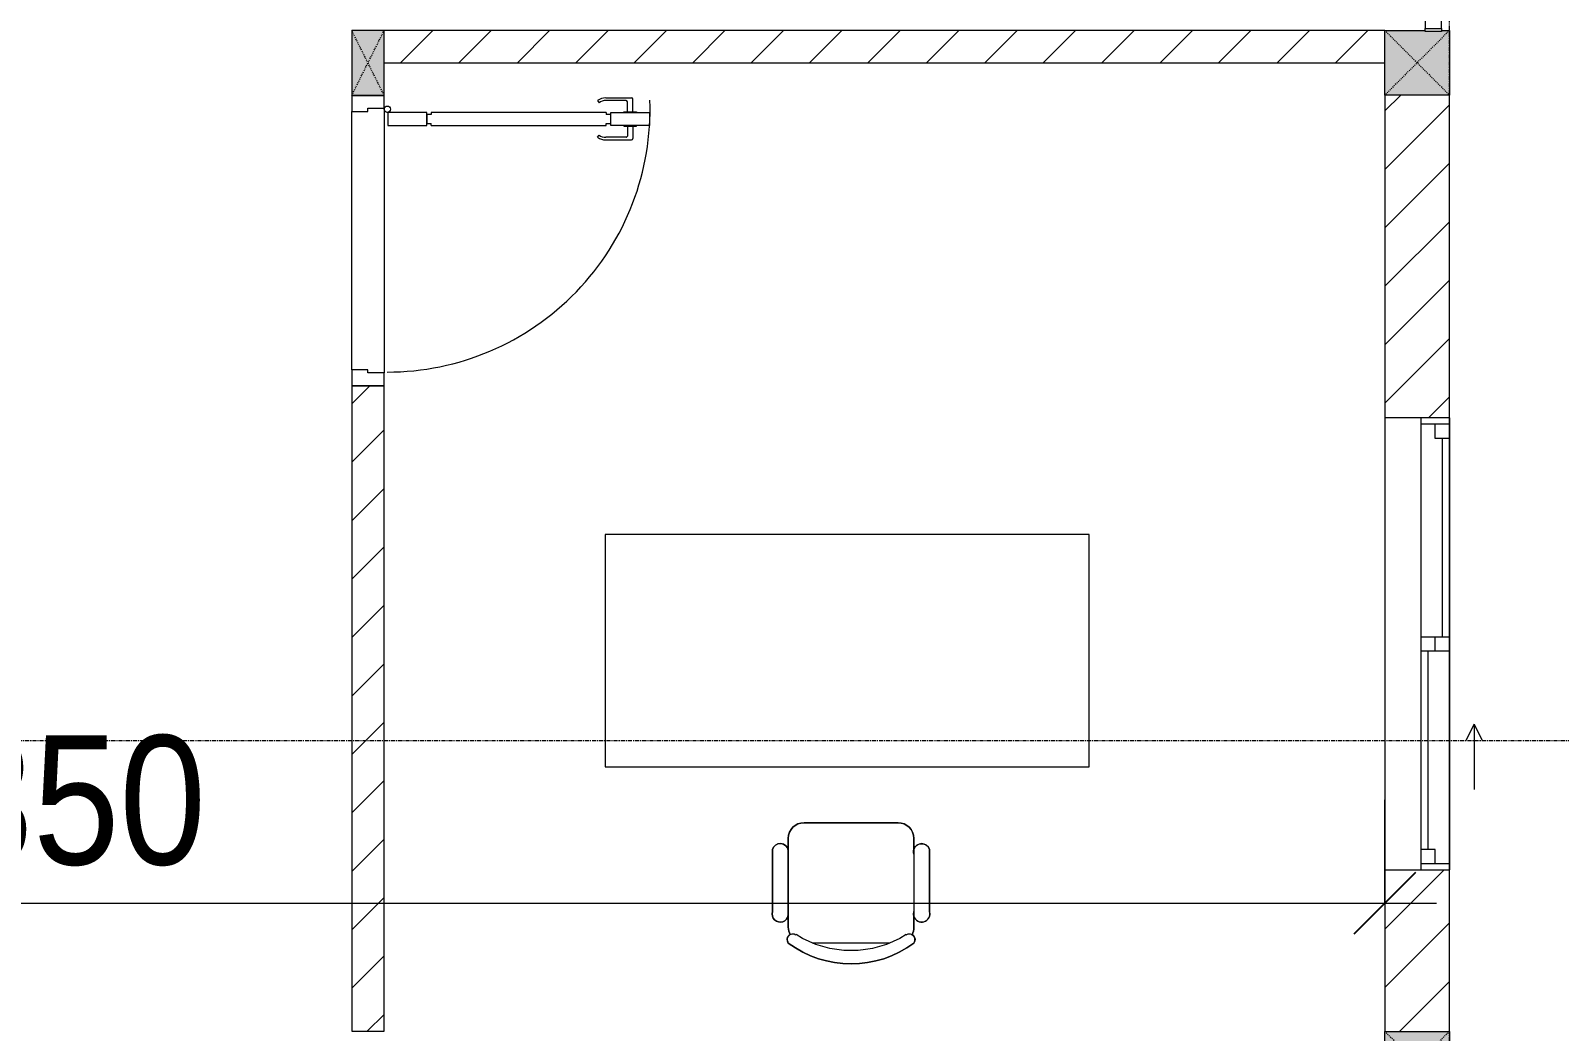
# Model space of a CAD drawing. Header units: millimetres. Extents: x 1591 to 239055, y -15958 to 83255.
# Drawn here: x 218737 to 223473, y 27537 to 30637 of the extents above; entities that cross this region are included whole.
import ezdxf

# ---------------------------------------------------------------- set-up
doc = ezdxf.new("R2010")
doc.units = ezdxf.units.MM
doc.linetypes.add('Dash', pattern=[6, 3, -3])
doc.linetypes.add('Grid Line', pattern=[22.225, 12.7, -3.175, 3.175, -3.175])
for name, color, linetype, lineweight in [('0-1', 250, 'Continuous', 5), ('A-ANNO-DIMS', 211, 'Continuous', 9), ('A-ANNO-DIMS-160', 211, 'Continuous', 9), ('A-DETL-GENF-1', 9, 'Continuous', 9), ('A-DOOR-1', 254, 'Continuous', 9), ('A-DOOR-2', 9, 'Continuous', 9), ('A-FLOR-2', 9, 'Continuous', 9), ('A-FLOR-HRAL', 11, 'Continuous', 9), ('A-GLAZ', 151, 'Continuous', 9), ('A-WALL-1', 253, 'Continuous', 18), ('A-WALL-2', 9, 'Continuous', 9), ('A-WALL-3', 113, 'Continuous', 18), ('A-WALL-PATT-1', 10, 'Continuous', 9), ('A-WALL-PATT-2', 111, 'Continuous', 9), ('I-FURN', 30, 'Continuous', 9), ('I-FURN-1', 254, 'Continuous', 9), ('S-COLS', 52, 'Continuous', 9), ('S-COLS-3', 254, 'Continuous', 9), ('S-COLS-4', 253, 'Continuous', 18), ('S-COLS-5', 52, 'Continuous', 18), ('S-COLS-HDLN', 52, 'Dash', 9), ('S-COLS-HDLN-1', 9, 'Dash', 9), ('S-GRID-1', 1, 'Grid Line', 9)]:
    doc.layers.add(name, color=color, linetype=linetype, lineweight=lineweight)
doc.styles.add('UTM Avo', font='UTM Avo.ttf', dxfattribs={"width": 0.9, "height": 400})
doc.dimstyles.new('1_Dim_chi_tiet_2_5_1', dxfattribs={"dimscale": 304.8, "dimtxt": 399.720379, "dimasz": 0.629921, "dimexe": 0.524934, "dimexo": 0.0625, "dimgap": 0.052493, "dimtad": 1, "dimdec": 0, "dimrnd": 5, "dimzin": 0, "dimdsep": 46, "dimtxsty": 'UTM Avo', "dimblk1": 'OBLIQUE', "dimblk2": 'OBLIQUE', "dimsah": 1, "dimcen": 0.09, "dimdle": 0.524934, "dimazin": 0, "dimtfac": 1, "dimtdec": 4, "dimtix": 1, "dimtmove": 0, "dimatfit": 3, "dimfxl": 1.049869, "dimfxlon": 1, "dimtvp": 1, "dimtolj": 1, "dimtzin": 0, "dimarcsym": 2})
pattern_1 = [(45, (0, 0), (-90.50967, 90.50967), [])]

# ---------------------------------------------------------------- blocks, each defined once
blk = doc.blocks.new('DOOR_CW_01 CANH MO-PANEL KINH - DIW_01-900x2200-CỬA GỖ VÂN LAMINATE-553393-TKCS_MB TẦNG 6-8')
at = {"layer": 'A-DETL-GENF-1'}
for p, q in [((-397, 872), (-357, 872)), ((-397, 752), (-397, 872)), ((-357, 872), (-357, 752)), ((-442, 737), (-442, 816.5)), ((-399, 820.5), (-438, 820.5)), ((-399, 831.8), (-397, 831.8)), ((-399, 792.2), (-399, 831.8)), ((-397, 792.2), (-397, 831.8)), ((-357, 792.2), (-357, 831.8)), ((-355, 831.8), (-357, 831.8)), ((-355, 792.2), (-355, 831.8)), ((-355, 820.5), (-316, 820.5)), ((-312, 737), (-312, 816.5)), ((-434, 799.5), (-434, 737)), ((-399, 803.5), (-430, 803.5)), ((-397, 792.2), (-399, 792.2)), ((-357, 792.2), (-355, 792.2)), ((-355, 803.5), (-324, 803.5)), ((-320, 799.5), (-320, 737)), ((-433.9, 711.2), (-427.3, 715.8)), ((-357, 752), (-397, 752)), ((-397, 738), (-391, 738)), ((-397, 738), (-397, 196)), ((-363, 752), (-391, 752)), ((-391, 752), (-391, 738)), ((-363, 738), (-363, 752)), ((-357, 738), (-363, 738)), ((-357, 196), (-357, 738)), ((-320.1, 711.2), (-326.7, 715.8)), ((-397, 196), (-391, 196)), ((-391, 196), (-391, 182)), ((-357, 196), (-363, 196)), ((-363, 182), (-363, 196)), ((-357, 182), (-397, 182)), ((-397, 182), (-397, 62)), ((-391, 182), (-363, 182)), ((-357, 62), (-357, 182)), ((-397, 62), (-357, 62))]:
    blk.add_line(p, q, dxfattribs=at)
blk.add_circle((-407, 60), 10, dxfattribs=at)
for centre, radius, start, end in [((-407, 60), 814, 360, 92), ((-438, 816.5), 4, 90, 180), ((-316, 816.5), 4, 0, 90), ((-430, 799.5), 4, 90, 180), ((-324, 799.5), 4, 360, 90), ((-397, 737), 45, 180, 215), ((-397, 737), 37, 180, 215), ((-357, 737), 37, 325, 0), ((-357, 737), 45, 325, 0)]:
    blk.add_arc(centre, radius, start, end, dxfattribs=at)
at = {"layer": 'A-DOOR-2'}
for p, q in [((-410, 50), (-450, 50)), ((-450, 50), (-450, -50)), ((-410, 0), (-410, 50)), ((-407, 50), (-382, 50)), ((450, 50), (410, 50)), ((410, 50), (410, 0)), ((450, -50), (450, 50)), ((-400, 0), (-410, 0)), ((-400, -50), (-400, 0)), ((410, 0), (400, 0)), ((400, 0), (400, -50)), ((-450, -50), (-400, -50)), ((400, -50), (450, -50))]:
    blk.add_line(p, q, dxfattribs=at)
blk = doc.blocks.new('BAN LV A - BAN LV A_dwg_ban hoc2-348006-TKCS_MB TẦNG 6-8')
at = {"layer": 'I-FURN'}
for p, q in [((145.8, 437.4), (-145.8, 437.4)), ((-194.4, 388.8), (-194.4, 113.4)), ((194.4, 113.4), (194.4, 388.8)), ((-243, 354.4), (-243, 162)), ((194.4, 351.4), (194.4, 150.8)), ((243.7, 162), (243.7, 354.4)), ((-120.5, 64.8), (120.5, 64.8))]:
    blk.add_line(p, q, dxfattribs=at)
at = {"layer": 'I-FURN', "flags": 128}
blk.add_lwpolyline([(-737.8, 610.5), (-737.8, 1330.5), (-154.9, 1330.5), (762.2, 1330.5), (762.2, 610.5)], close=True, dxfattribs=at)
at = {"layer": 'I-FURN'}
for centre, radius, start, end in [((-145.8, 388.8), 48.6, 90, 180), ((145.8, 388.8), 48.6, 360, 90), ((-218.7, 347.3), 25.3, 343.7398, 163.7398), ((219.4, 347.3), 25.3, 16.2602, 170.7054), ((-218.7, 154.9), 25.3, 163.7398, 16.2602), ((219.4, 154.9), 25.3, 189.2946, 16.2602), ((-145.8, 113.4), 48.6, 180, 207.5844), ((145.8, 113.4), 48.6, 332.4156, 0), ((-180.2, 75.4), 17.8, 57.9726, 216.6901), ((0, 324), 324, 233.1301, 306.8699), ((0, 359.3), 318.2, 237.5758, 302.4242), ((180.2, 75.4), 17.8, 323.3099, 122.0274)]:
    blk.add_arc(centre, radius, start, end, dxfattribs=at)
blk = doc.blocks.new('BAN LV A - BAN LV A_dwg-348005-TKCS_MB TẦNG 6-8')
at = {"extrusion": (0, 0, -1), "zscale": -1, "rotation": 180}
blk.add_blockref('BAN LV A - BAN LV A_dwg_ban hoc2-348006-TKCS_MB TẦNG 6-8', (-729, 1383.7), dxfattribs=at)
blk = doc.blocks.new('BAN LV A - BAN LV A-348231-TKCS_MB TẦNG 6-8')
at = {"layer": 'I-FURN-1'}
for p, q in [((534.6, 1270.3), (534.6, 1235.9)), ((923.4, 1232.9), (923.4, 1270.3)), ((486, 1221.7), (486, 1029.3)), ((972.7, 1029.3), (972.7, 1221.7)), ((534.6, 1029.3), (534.6, 994.9)), ((923.4, 994.9), (923.4, 1032.3)), ((583.2, 946.3), (874.8, 946.3)), ((1491.2, 773.2), (-8.8, 773.2)), ((-8.8, 773.2), (-8.8, 53.2)), ((1491.2, 53.2), (1491.2, 773.2)), ((-8.8, 53.2), (1491.2, 53.2))]:
    blk.add_line(p, q, dxfattribs=at)
for centre, radius, start, end in [((729, 1059.7), 324, 53.1301, 126.8699), ((548.9, 1308.3), 17.8, 143.3099, 240.596), ((583.2, 1270.3), 48.6, 152.4156, 180), ((909.2, 1308.3), 17.8, 299.404, 36.6901), ((874.8, 1270.3), 48.6, 360, 27.5844), ((510.3, 1228.8), 25.3, 16.2602, 196.2602), ((948.4, 1228.8), 25.3, 343.7398, 170.7054), ((510.3, 1036.4), 25.3, 196.2602, 343.7398), ((583.2, 994.9), 48.6, 180, 270), ((874.8, 994.9), 48.6, 270, 360), ((948.4, 1036.4), 25.3, 189.2946, 343.7398)]:
    blk.add_arc(centre, radius, start, end, dxfattribs=at)
blk.add_blockref('BAN LV A - BAN LV A_dwg-348005-TKCS_MB TẦNG 6-8', (0, 0))
blk = doc.blocks.new('G1_SOF - BO TRU - 100x200-745959-TKCS_MB TẦNG 6-8')
at = {"layer": 'S-COLS'}
blk.add_hatch(color=256, dxfattribs=at).paths.add_polyline_path([(-50, 100), (-50, -100), (50, -100), (50, 100)])
at = {"layer": 'S-COLS-4'}
for p, q in [((50, 100), (-50, 100)), ((-50, 100), (-50, -100)), ((50, -100), (50, 100)), ((-50, -100), (50, -100))]:
    blk.add_line(p, q, dxfattribs=at)
at = {"layer": 'S-COLS-HDLN-1'}
for p, q in [((50, 100), (-50, -100)), ((-50, 100), (50, -100))]:
    blk.add_line(p, q, dxfattribs=at)
blk = doc.blocks.new('NCV_TKTC_TANG 6 - 8_rvt-2-TKCS_MB TẦNG 6-8')
at = {"layer": 'A-WALL-PATT-1'}
h = blk.add_hatch(dxfattribs=at)
h.set_pattern_fill('FP_1', color=256, style=0, pattern_type=2)
h.set_pattern_definition(pattern_1)
h.paths.add_polyline_path([(127052.6, 30536.9), (127052.6, 30636.9), (123952.6, 30636.9), (123952.6, 30536.9), (125430.8, 30536.9)])
h = blk.add_hatch(dxfattribs=at)
h.set_pattern_fill('FP_1', color=256, style=0, pattern_type=2)
h.set_pattern_definition(pattern_1)
h.paths.add_polyline_path([(123852.6, 27537.4), (123952.6, 27537.4), (123952.6, 29536.5), (123852.6, 29536.5), (123852.6, 27853)])
at = {"layer": 'A-FLOR-2'}
for p, q in [((123852.6, 29586.5), (123852.6, 30386.5)), ((123952.6, 30396.5), (123952.6, 29576.5))]:
    blk.add_line(p, q, dxfattribs=at)
at = {"layer": 'A-WALL-1'}
for p, q in [((127052.6, 30636.9), (123952.6, 30636.9)), ((123952.6, 30536.9), (127052.6, 30536.9)), ((123852.6, 30436.5), (123952.6, 30436.5)), ((123952.6, 29536.5), (123852.6, 29536.5)), ((123852.6, 29536.5), (123852.6, 27537.4)), ((123952.6, 27537.4), (123952.6, 29536.5)), ((123852.6, 27537.4), (123952.6, 27537.4))]:
    blk.add_line(p, q, dxfattribs=at)
at = {"layer": 'A-WALL-2'}
for p, q in [((123852.6, 29586.5), (123852.6, 30386.5)), ((123952.6, 30396.5), (123952.6, 29576.5))]:
    blk.add_line(p, q, dxfattribs=at)
at = {"layer": 'A-DOOR-1', "rotation": 269.9999999999996}
blk.add_blockref('DOOR_CW_01 CANH MO-PANEL KINH - DIW_01-900x2200-CỬA GỖ VÂN LAMINATE-553393-TKCS_MB TẦNG 6-8', (123902.6, 29986.5), dxfattribs=at)
at = {"layer": 'I-FURN-1', "rotation": 180}
blk.add_blockref('BAN LV A - BAN LV A-348231-TKCS_MB TẦNG 6-8', (126128.2, 29129.7), dxfattribs=at)
at = {"layer": 'S-COLS-3', "rotation": 180}
blk.add_blockref('G1_SOF - BO TRU - 100x200-745959-TKCS_MB TẦNG 6-8', (123902.6, 30536.9), dxfattribs=at)
blk = doc.blocks.new('G1_SOF - BO TRU - 200x200-3056269-TKCS_MB TẦNG 6-8')
at = {"layer": 'S-COLS'}
blk.add_hatch(color=256, dxfattribs=at).paths.add_polyline_path([(100, 100), (-100, 100), (-100, -100), (100, -100)])
at = {"layer": 'S-COLS-5'}
for p, q in [((-100, 100), (100, 100)), ((-100, -100), (-100, 100)), ((100, 100), (100, -100)), ((100, -100), (-100, -100))]:
    blk.add_line(p, q, dxfattribs=at)
at = {"layer": 'S-COLS-HDLN'}
for p, q in [((100, -100), (-100, 100)), ((-100, -100), (100, 100))]:
    blk.add_line(p, q, dxfattribs=at)
blk = doc.blocks.new('G1_SOF - BO TRU - 200x200-V118-TKCS_MB TẦNG 6-8')
at = {"layer": 'S-COLS'}
blk.add_hatch(color=256, dxfattribs=at).paths.add_polyline_path([(-75, 100), (-100, 100), (-100, -100), (-75, -100), (-75, -96.6), (-25, -96.6), (-25, -100), (100, -100), (100, 100), (-25, 100)])
at = {"layer": 'S-COLS-5'}
for p, q in [((-100, 100), (100, 100)), ((-100, -100), (-100, 100)), ((100, 100), (100, -100)), ((-75, -100), (-100, -100)), ((100, -100), (-25, -100))]:
    blk.add_line(p, q, dxfattribs=at)
at = {"layer": 'S-COLS-HDLN'}
for p, q in [((100, -100), (-100, 100)), ((-100, -100), (100, 100))]:
    blk.add_line(p, q, dxfattribs=at)
blk = doc.blocks.new('1_FAMILY RVT - W01-WxH 1400x1400xmm-389822-TKCS_MB TẦNG 6-8')
at = {"layer": 'A-GLAZ'}
for p, q in [((248.4, 172.39), (299.2, 197.79)), ((248.4, 172.39), (299.2, 146.99)), ((248.4, 172.39), (451.6, 172.39)), ((-700, 96.19), (-700, -103.81)), ((700, 96.19), (-700, 96.19)), ((-700, 96.19), (-636.5, 96.19)), ((-680.95, 96.19), (-680.95, 7.29)), ((-636.5, 96.19), (-22.225, 96.19)), ((-636.5, 96.19), (-636.5, 51.74)), ((-22.225, 7.29), (-22.225, 96.19)), ((-22.225, 96.19), (22.225, 96.19)), ((22.225, 96.19), (680.95, 96.19)), ((22.225, 96.19), (22.225, 7.29)), ((680.95, 96.19), (700, 96.19)), ((680.95, 96.19), (680.95, 7.29)), ((700, -103.81), (700, 96.19)), ((-636.5, 51.74), (-680.95, 51.74)), ((-636.5, 73.965), (-22.225, 73.965)), ((22.225, 51.74), (-22.225, 51.74)), ((636.5, 51.74), (636.5, 7.29)), ((680.95, 51.74), (636.5, 51.74)), ((-700, 7.29), (-680.95, 7.29)), ((-680.95, 7.29), (-22.225, 7.29)), ((-22.225, 7.29), (22.225, 7.29)), ((22.225, 29.515), (636.5, 29.515)), ((22.225, 7.29), (636.5, 7.29)), ((636.5, 7.29), (700, 7.29)), ((-700, -103.81), (700, -103.81))]:
    blk.add_line(p, q, dxfattribs=at)
blk = doc.blocks.new('Railing - 50 x 10mm-1251311-TKCS_MB TẦNG 6-8')
at = {"layer": 'A-FLOR-HRAL'}
for p, q in [((25, 5), (-25, 5)), ((-25, 5), (-25, -5)), ((25, -5), (25, 5)), ((-25, -5), (25, -5))]:
    blk.add_line(p, q, dxfattribs=at)
blk = doc.blocks.new('Railing - Railing-3828671-TKCS_MB TẦNG 6-8')
at = {"layer": 'A-FLOR-HRAL'}
for p, q in [((127177.6, 33481.9), (127177.6, 30644)), ((127227.6, 30644), (127227.6, 33481.9))]:
    blk.add_line(p, q, dxfattribs=at)
at = {"extrusion": (0, 0, -1), "zscale": -1}
for p in [(-127202.6, 33486.9), (-127202.6, 30639)]:
    blk.add_blockref('Railing - 50 x 10mm-1251311-TKCS_MB TẦNG 6-8', p, dxfattribs=at)
blk = doc.blocks.new('DIMBLOCK328-TKCS_MB TẦNG 6-8')
at = {"layer": 'A-ANNO-DIMS-160'}
for p, q in [((214582.3, 28254.2), (214582.3, 27774.2)), ((214582.3, 27934.2), (214582.3, 28254.2)), ((222932.3, 28254.2), (222932.3, 27774.2)), ((222932.3, 27934.2), (222932.3, 28254.2)), ((214422.3, 27934.2), (223092.3, 27934.2))]:
    blk.add_line(p, q, dxfattribs=at)
at = {"layer": 'A-ANNO-DIMS-160', "lineweight": 25}
for p, q in [((214582.3, 27934.2), (214678.3, 28030.2)), ((222932.3, 27934.2), (223028.3, 28030.2)), ((214582.3, 27934.2), (214486.3, 27838.2)), ((222932.3, 27934.2), (222836.3, 27838.2))]:
    blk.add_line(p, q, dxfattribs=at)
at = {"layer": 'A-ANNO-DIMS-160', "color": 0, "insert": (218209.5, 28453.9), "char_height": 400, "width": 1314.636, "attachment_point": 1, "line_spacing_factor": 1.110334, "style": 'UTM Avo'}
blk.add_mtext('8350', dxfattribs=at)
blk = doc.blocks.new('_Oblique')
at = {"color": 0, "linetype": 'ByBlock', "lineweight": -2}
blk.add_line((-0.5, -0.5), (0.5, 0.5), dxfattribs=at)

msp = doc.modelspace()

# ---------------------------------------------------------------- hatches: boundary and pattern name
at = {"layer": 'A-WALL-PATT-2'}
h = msp.add_hatch(dxfattribs=at)
h.set_pattern_fill('FP_1', color=256, style=0, pattern_type=2)
h.set_pattern_definition([(45, (95879.7, 0), (-90.50967, 90.50967), [])])
h.paths.add_polyline_path([(223132.3, 27536.9), (223132.3, 28037.4), (222932.3, 28037.4), (222932.3, 27536.9), (222989.4, 27536.9)])
h.paths.add_polyline_path([(223132.3, 29437.4), (223132.3, 30437.4), (222932.3, 30437.4), (222932.3, 29437.4)])

# ---------------------------------------------------------------- linework, layer by layer
at = {"layer": 'A-WALL-3'}
for p, q in [((222932.3, 30437.4), (222932.3, 29437.4)), ((223132.3, 29437.4), (223132.3, 30437.4)), ((222932.3, 28037.4), (222932.3, 27536.9)), ((223132.3, 27536.9), (223132.3, 28037.4))]:
    msp.add_line(p, q, dxfattribs=at)
at = {"layer": 'S-GRID-1'}
for p, q in [((223132.3, 19149.4), (223132.3, 77012.5)), ((223800.6, 28436.9), (130306.5, 28436.9))]:
    msp.add_line(p, q, dxfattribs=at)

# ---------------------------------------------------------------- block references
at = {"layer": '0-1'}
msp.add_blockref('NCV_TKTC_TANG 6 - 8_rvt-2-TKCS_MB TẦNG 6-8', (95879.7, 0), dxfattribs=at)
at = {"layer": 'A-FLOR-HRAL'}
msp.add_blockref('Railing - Railing-3828671-TKCS_MB TẦNG 6-8', (95879.7, 0), dxfattribs=at)
at = {"layer": 'A-GLAZ', "rotation": 270}
msp.add_blockref('1_FAMILY RVT - W01-WxH 1400x1400xmm-389822-TKCS_MB TẦNG 6-8', (223036.1, 28737.4), dxfattribs=at)
at = {"layer": 'S-COLS', "rotation": 180}
for name, p in [('G1_SOF - BO TRU - 200x200-V118-TKCS_MB TẦNG 6-8', (223032.3, 30537.4)), ('G1_SOF - BO TRU - 200x200-3056269-TKCS_MB TẦNG 6-8', (223032.3, 27436.9))]:
    msp.add_blockref(name, p, dxfattribs=at)

# ---------------------------------------------------------------- dimensions: what is measured, and where the dimension line sits
at = {"layer": 'A-ANNO-DIMS'}
dim = msp.add_linear_dim(base=(222932.3, 27934.2), p1=(214582.3, 28254.2), p2=(222932.3, 28254.2), dimstyle='1_Dim_chi_tiet_2_5_1', override={"dimpost": '<>', "dimfxl": 8350}, dxfattribs=at)
dim.commit()
dim.dimension.update_dxf_attribs({"geometry": 'DIMBLOCK328-TKCS_MB TẦNG 6-8', "text_midpoint": (218757.3, 28157.2)})

doc.saveas('drawing.dxf')
